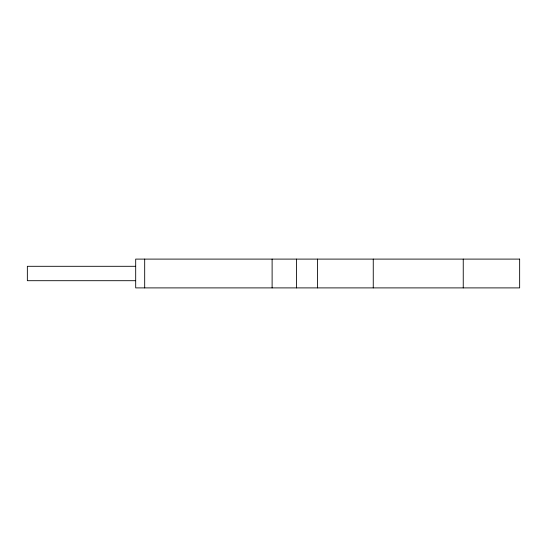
<?xml version="1.0" encoding="UTF-8"?>
<svg xmlns="http://www.w3.org/2000/svg" width="547" height="547" viewBox="0 0 547 547"><rect width="100%" height="100%" fill="white"/><g stroke="black" fill="none" stroke-linecap="round" stroke-linejoin="round"><path stroke-width="0.82" d="M135.629 266.3L27.35 266.3L27.35 280.7L135.629 280.7M463.247 259.1L463.247 287.9M373.259 259.1L373.259 287.9M317.547 259.1L317.547 287.9M296.536 259.1L296.536 287.9M272.112 259.1L272.112 287.9M144.688 259.1L144.688 287.9M519.65 259.1L135.69 259.1L135.69 287.9L519.65 287.9L519.65 259.1"/></g></svg>
